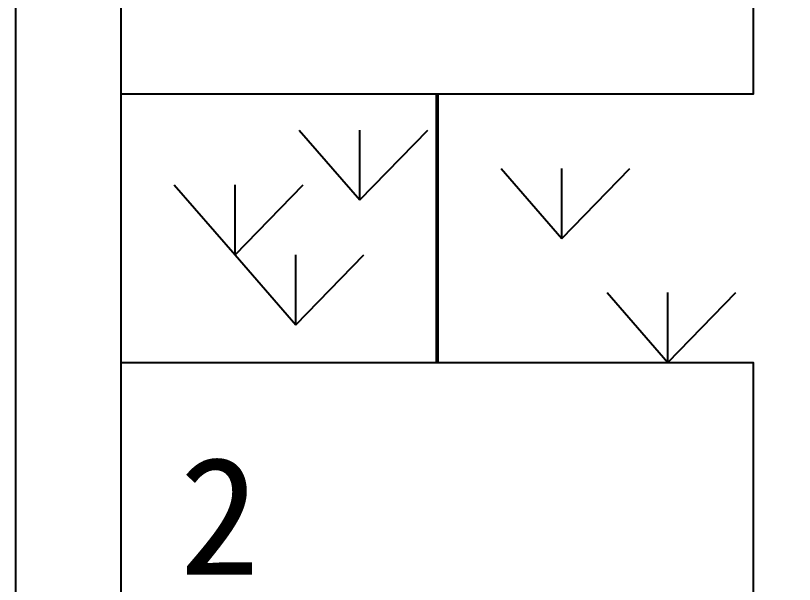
# Model space of a CAD drawing. Header units: inches. Extents: x -287940 to 417543, y -666909 to 91149.
# Drawn here: x -177863 to -144827, y -504097 to -479964 of the extents above; entities that cross this region are included whole.
import ezdxf

# ---------------------------------------------------------------- set-up
doc = ezdxf.new("R2010")
doc.units = ezdxf.units.IN
doc.header["$MEASUREMENT"] = 0

msp = doc.modelspace()

# ---------------------------------------------------------------- linework, layer by layer
at = {"ltscale": 5}
for p, q in [((-177863.4, -455830.815), (-177863.4, -666908.681)), ((-173381.673, -661473.581), (-173381.673, -455830.815))]:
    msp.add_line(p, q, dxfattribs=at)
at = {"color": 5, "lineweight": 50, "ltscale": 5}
msp.add_line((-159981.686, -483298.257), (-159981.686, -494682.638), dxfattribs=at)
at = {"color": 3, "ltscale": 5}
for p, q in [((-165834.3, -484818.569), (-163259, -487787.719)), ((-163259, -487787.719), (-160374.6, -484818.569)), ((-163259, -487787.719), (-163259, -484818.569)), ((-157261.5, -486449.569), (-154686.2, -489418.719)), ((-154686.2, -489418.719), (-151801.8, -486449.569)), ((-154686.2, -489418.719), (-154686.2, -486449.569)), ((-171131.1, -487150.319), (-168555.8, -490119.469)), ((-168555.8, -490119.469), (-165671.4, -487150.319)), ((-168555.8, -490119.469), (-168555.8, -487150.319)), ((-168555.8, -490119.469), (-165980.5, -493088.619)), ((-165980.5, -493088.619), (-163096.1, -490119.469)), ((-165980.5, -493088.619), (-165980.5, -490119.469)), ((-152771, -491713.488), (-150195.7, -494682.638)), ((-150195.7, -494682.638), (-147311.3, -491713.488)), ((-150195.7, -494682.638), (-150195.7, -491713.488))]:
    msp.add_line(p, q, dxfattribs=at)
at = {"ltscale": 5}
for points in [[(-173381.673, -458365.738), (-146581.7, -458365.738), (-146581.7, -483298.257), (-173381.673, -483298.257)], [(-173381.673, -458365.738), (-136581.7, -458365.738), (-136581.7, -620932.738), (-173381.673, -620932.738)], [(-173381.673, -494682.638), (-146581.7, -494682.638), (-146581.7, -519615.157), (-173381.673, -519615.157)]]:
    msp.add_lwpolyline(points, close=True, dxfattribs=at)

# ---------------------------------------------------------------- texts
at = {"color": 7, "ltscale": 5, "insert": (-170912.524, -498684.77), "char_height": 5000, "width": 1824588.24947, "attachment_point": 1}
msp.add_mtext('{\\fSimSun|b0|i0|c134|p2;2}', dxfattribs=at)

doc.saveas('drawing.dxf')
